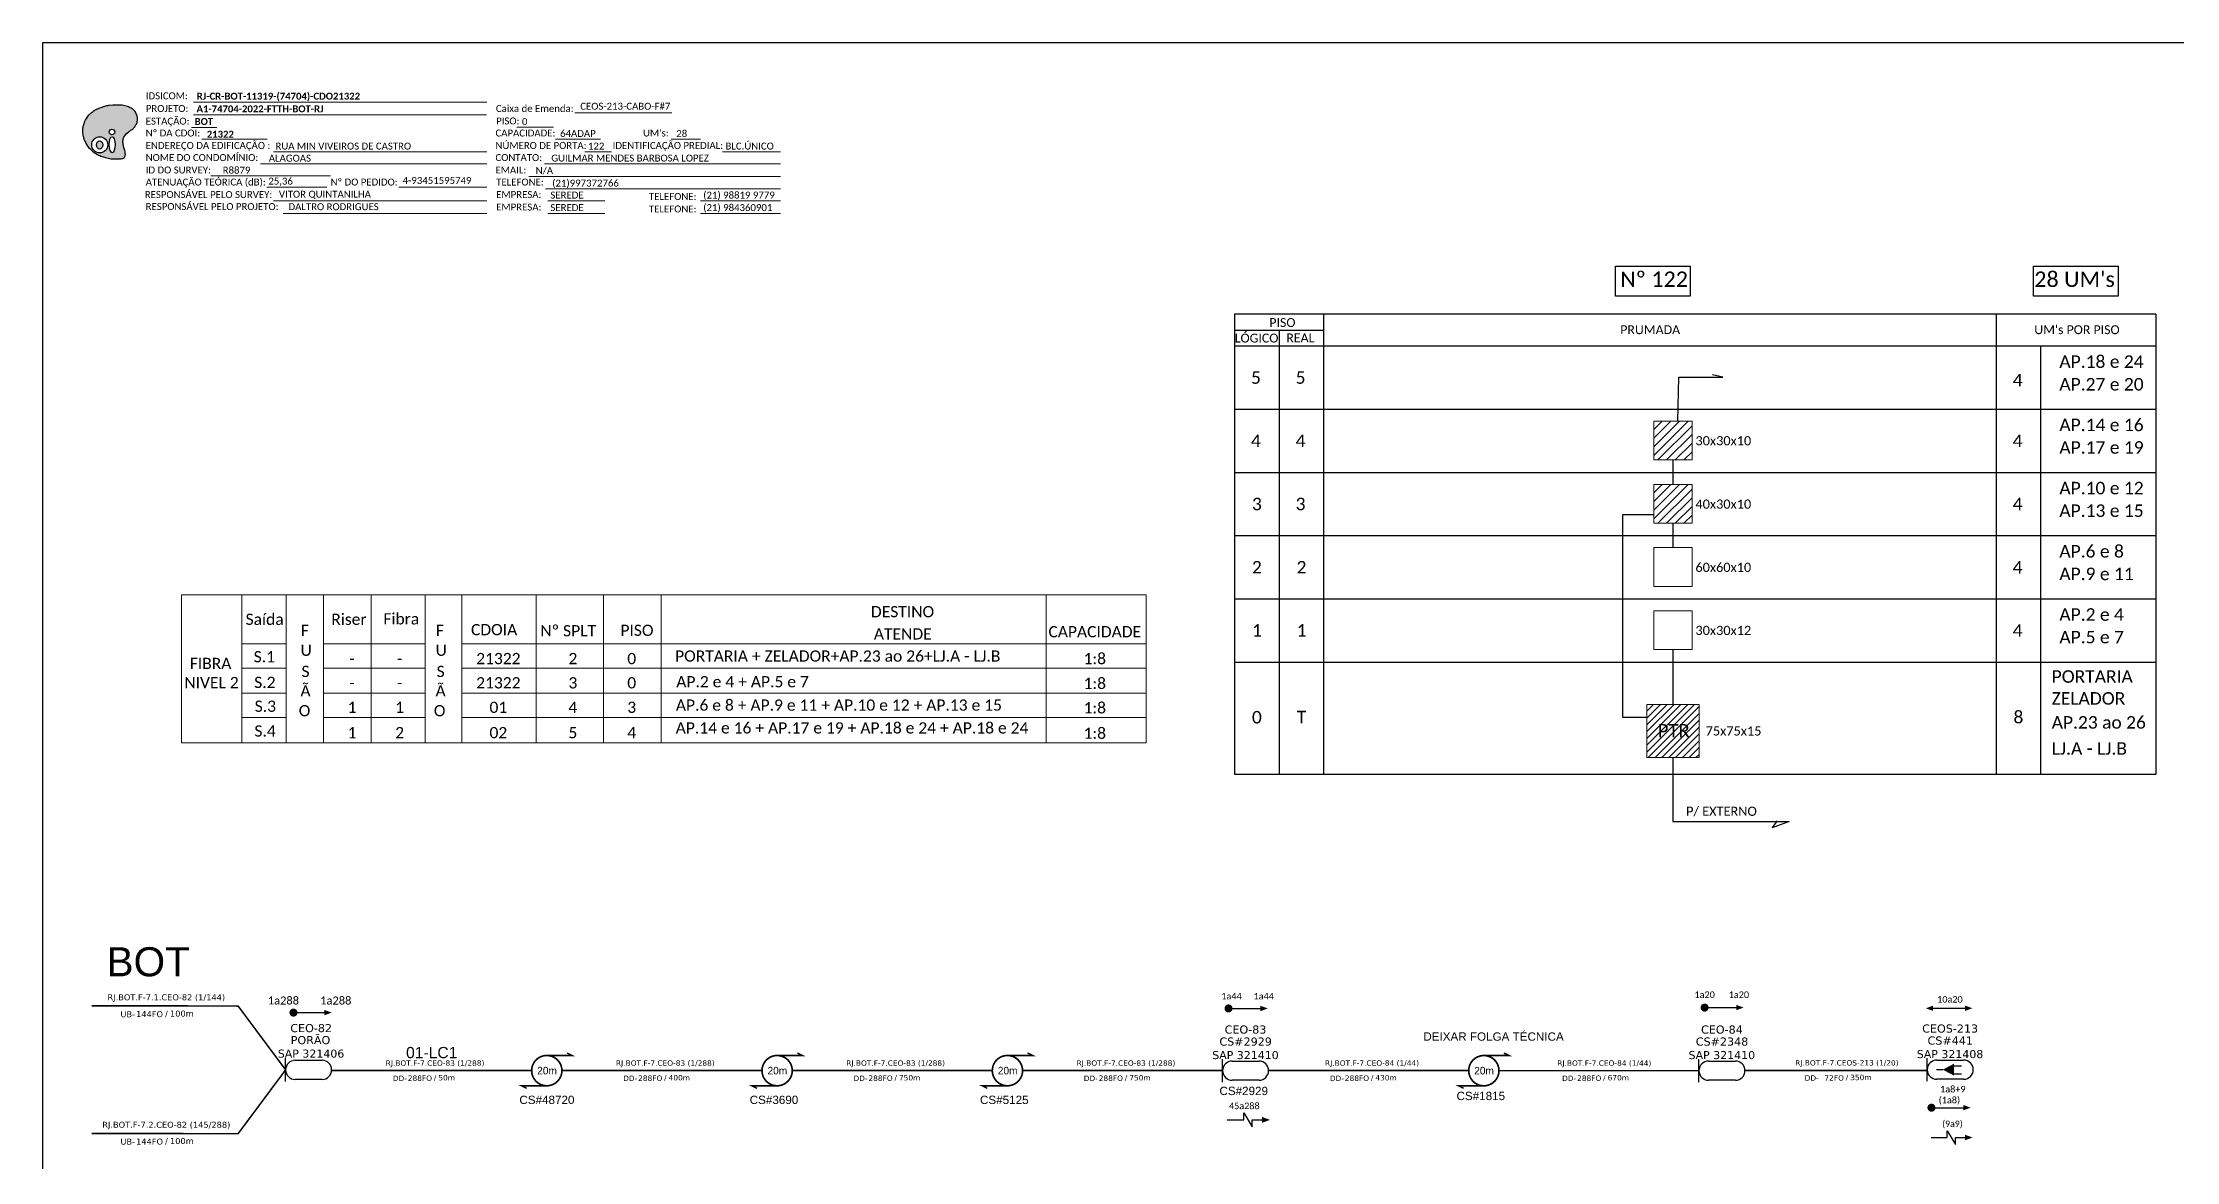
# Model space of a CAD drawing. Header units: metres. Extents: x -1286 to -445, y -500 to 94.
# Drawn here: x -1286 to -733, y -195 to 94 of the extents above; entities that cross this region are included whole.
import ezdxf
from ezdxf.enums import TextEntityAlignment as Align

# ---------------------------------------------------------------- set-up
doc = ezdxf.new("R2010")
doc.units = ezdxf.units.M
doc.linetypes.add('ARILSUPP', pattern=[2.98, 1.42, -0.71, 0.14, -0.71])
for name, color, linetype, lineweight in [('(Notas)', 7, 'Continuous', 0), ('40.1-ETIQUETAS', 1, 'Continuous', 20), ('_NUMERAÇÃO_', 34, 'Continuous', 0)]:
    doc.layers.add(name, color=color, linetype=linetype, lineweight=lineweight)
for name, color, linetype in [('20.4-CEO', 1, 'Continuous'), ('20.4-CEOS', 1, 'Continuous'), ('20.5-CABO AÉREO', 1, 'Continuous'), ('CEO', 1, 'Continuous'), ('LC1', 3, 'Continuous'), ('SETA', 7, 'Continuous')]:
    doc.layers.add(name, color=color, linetype=linetype)
doc.styles.add('ARIAL', font='arial.ttf')
doc.styles.add('siredit', font='verdana.ttf')
doc.styles.add('WMF-Calibri0', font='calibri.ttf')
doc.styles.add('WMF-Calibri1', font='calibrib.ttf')

# ---------------------------------------------------------------- blocks, each defined once
blk = doc.blocks.new('OI')
h = blk.add_hatch(color=40)
edge = h.paths.add_edge_path()
edge.add_spline(control_points=[(4.35, -0.67), (3.92, -0.99), (3.26, -1.5), (2.81, -2.59), (2.9, -3.5), (3.06, -4.27), (3.31, -4.85), (3.37, -5.39), (3.4, -5.88), (3.2, -6.4), (2.54, -6.61), (1.65, -6.63), (0.55, -6.67), (-0.56, -6.42), (-1.61, -6.14), (-2.77, -5.61), (-3.92, -4.77), (-4.89, -3.7), (-5.34, -2.65), (-5.6, -1.94), (-5.85, -0.96), (-5.71, 0.47), (-5.1, 2.02), (-4.14, 3.02), (-3.3, 3.61), (-2.37, 4.16), (-1.36, 4.44), (-0.56, 4.7), (0.79, 4.85), (2.24, 4.97), (3.79, 4.57), (4.67, 4.21), (5.44, 3.65), (5.76, 2.99), (6.03, 2.21), (6.01, 1.46), (5.72, 0.64), (5.31, 0.08), (4.88, -0.38), (4.51, -0.55), (4.35, -0.67)], knot_values=[0, 0, 0, 0, 1.60434, 2.417191, 3.427595, 4.282808, 4.776746, 5.304182, 5.888771, 6.258406, 6.858137, 7.79129, 8.986195, 10.124242, 11.187857, 12.242908, 13.953784, 15.414161, 16.515391, 17.349188, 17.675853, 19.552021, 21.515531, 22.568638, 23.63245, 24.621084, 25.782718, 26.745347, 27.142653, 29.870543, 31.004649, 31.921532, 32.709589, 33.801391, 34.042471, 35.192333, 35.971461, 36.628871, 37.254359, 37.836911, 37.836911, 37.836911, 37.836911], degree=3, periodic=0)
h.paths.add_polyline_path([(1.13, -0.87, -1), (-0.04, -0.87, -1)], flags=16)
edge = h.paths.add_edge_path(flags=16)
edge.add_ellipse((0.56, -3.59), major_axis=(-0.02, 1.71), ratio=0.361305, start_angle=0, end_angle=360)
h.paths.add_polyline_path([(-0.36, -3.62, -1), (-3.8, -3.62, -1)], flags=16)
edge = h.paths.add_edge_path(flags=0)
edge.add_ellipse((-2.08, -3.62), major_axis=(0, 0.885), ratio=0.758294, start_angle=0, end_angle=360)
at = {"color": 40}
for centre, radius in [((-2.08, -3.62), 1.72), ((0.54, -0.87), 0.587)]:
    blk.add_circle(centre, radius, dxfattribs=at)
blk.add_ellipse((-2.08, -3.62), major_axis=(0, 0.885), ratio=0.758294, start_param=-3.141592653589792, end_param=3.141592653589792, dxfattribs=at)
blk.add_ellipse((0.56, -3.59), major_axis=(-0.02, 1.71), ratio=0.361305, dxfattribs=at)
at = {"color": 40, "start_tangent": (-0.800898, -0.598801), "end_tangent": (-0.800898, -0.598801)}
blk.add_spline([(4.35, -0.67), (3.2, -1.78), (2.9, -2.54), (2.92, -3.55), (3.12, -4.38), (3.28, -4.85), (3.37, -5.37), (3.35, -5.95), (3.2, -6.29), (2.66, -6.55), (1.73, -6.63), (0.54, -6.62), (-0.58, -6.41), (-1.6, -6.11), (-2.56, -5.67), (-3.95, -4.67), (-4.89, -3.56), (-5.37, -2.56), (-5.64, -1.78), (-5.72, -1.46), (-5.63, 0.42), (-4.84, 2.22), (-4.13, 2.99), (-3.27, 3.62), (-2.4, 4.09), (-1.3, 4.47), (-0.37, 4.72), (0.02, 4.77), (2.75, 4.8), (3.85, 4.53), (4.69, 4.16), (5.31, 3.68), (5.85, 2.73), (5.93, 2.5), (5.94, 1.35), (5.67, 0.62), (5.29, 0.08), (4.84, -0.36), (4.35, -0.67)], degree=3, dxfattribs=at)
blk = doc.blocks.new('ETIQUETA_RS5F')
at = {"layer": '40.1-ETIQUETAS', "color": 0, "style": 'siredit'}
blk.add_text('/', height=1.5, dxfattribs=at).set_placement((1.58, -1.95), align=Align.MIDDLE_RIGHT)
for tag, p in [('ETIQUETA_R_SECUNDARIA', (1.21, 2.1)), ('ETIQUETA_R_PRIMARIA', (1.21, 4.1)), ('F_ATIVAS/F_MORTAS', (1.14, -4.24))]:
    blk.add_attdef(tag, text='', height=1.5, dxfattribs=at).set_placement(p, align=Align.MIDDLE_CENTER)
for tag, p in [('TIPO_CABO', (-6.58, -2.12)), ('CAP_CABO', (0.4, -2.09))]:
    blk.add_attdef(tag, text='', height=1.5, dxfattribs=at).set_placement(p, align=Align.MIDDLE_RIGHT)
blk.add_attdef('METROS', text='', height=1.5, dxfattribs=at).set_placement((2.14, -1.95), align=Align.MIDDLE_LEFT)
for tag, p in [('FUSÃO_1', (0.85, -8.39)), ('FUSÃO_2', (0.85, -10.6)), ('FUSÃO_3', (0.85, -12.93)), ('FUSÃO_4', (0.85, -15.14)), ('FUSÃO_5', (0.85, -17.16))]:
    blk.add_attdef(tag, text='', height=1.5, dxfattribs=at).set_placement(p, align=Align.CENTER)

msp = doc.modelspace()

# ---------------------------------------------------------------- hatches: boundary and pattern name
h = msp.add_hatch()
h.set_pattern_fill('LINE', color=1, scale=0.5, angle=45)
h.set_pattern_definition([(45, (-12.0671, 6.3377), (-1.122532, 1.122532), [])])
h.paths.add_polyline_path([(-858.58, -3.8), (-868.49, -3.8), (-868.49, -13.84), (-858.58, -13.84)])
h = msp.add_hatch()
h.set_pattern_fill('LINE', color=1, scale=0.5, angle=45)
h.set_pattern_definition([(45, (-12.0671, -10.0706), (-1.122532, 1.122532), [])])
h.paths.add_polyline_path([(-858.58, -20.2), (-868.49, -20.2), (-868.49, -30.25), (-858.58, -30.25)])
h = msp.add_hatch()
h.set_pattern_fill('ANSI31', color=1, scale=10, style=0)
h.set_pattern_definition([(45, (-1481.9423, -474.884), (-0.8838835, 0.8838835), [])])
h.paths.add_polyline_path([(-870.32, -90.92), (-856.75, -90.92), (-856.75, -77.16), (-870.32, -77.16)])
h.paths.add_polyline_path([(-868.32, -86.57), (-858.24, -86.57), (-858.24, -81.42), (-868.32, -81.42)], flags=24)

# ---------------------------------------------------------------- linework, layer by layer
at = {"layer": '(Notas)', "lineweight": 0}
for p, q in [((-1234.47, -87.14), (-1234.47, -48.77)), ((-1222.94, -87.14), (-1222.94, -48.77)), ((-1213.3, -87.14), (-1213.3, -48.77)), ((-1200.96, -87.14), (-1200.96, -48.77)), ((-1186.93, -87.14), (-1186.93, -48.77)), ((-1177.46, -87.14), (-1177.46, -48.77)), ((-1158.16, -87.14), (-1158.16, -48.77)), ((-1140.68, -87.14), (-1140.68, -48.77)), ((-1125.77, -87.14), (-1125.77, -48.77)), ((-1026.02, -87.14), (-1026.02, -48.77))]:
    msp.add_line(p, q, dxfattribs=at)
msp.add_lwpolyline([(-1000.02, -48.77), (-1000.02, -87.14)], dxfattribs=at)
msp.add_lwpolyline([(-1286.07, -499.81), (-445.07, -499.81), (-445.07, 94.19), (-1286.07, 94.19)], close=True)
at = {"color": 7, "lineweight": 0}
for points in [[(-1246.94, 78.79), (-1170.96, 78.79)], [(-1247.47, 72.24), (-1240.92, 72.24)], [(-1246.97, 75.52), (-1171.01, 75.52)], [(-1163.19, 72.28), (-1153.71, 72.28)], [(-1148.15, 76.01), (-1123.01, 76.01)], [(-1244.81, 69.17), (-1227.84, 69.17)], [(-1153.14, 69.17), (-1141.52, 69.17)], [(-1123.2, 69.17), (-1115.53, 69.17)], [(-1229.65, 62.82), (-1170.98, 62.82)], [(-1226.24, 65.93), (-1170.98, 65.93)], [(-1156.02, 62.82), (-1094.8, 62.82)], [(-1145.56, 65.93), (-1138.61, 65.93)], [(-1109.86, 65.93), (-1094.82, 65.93)], [(-1242.49, 59.75), (-1211.44, 59.75)], [(-1227.96, 56.79), (-1212.45, 56.79)], [(-1193.73, 56.79), (-1170.96, 56.79)], [(-1160.06, 59.58), (-1094.8, 59.58)], [(-1155.78, 56.34), (-1094.8, 56.34)], [(-1226.24, 53.23), (-1170.98, 53.23)], [(-1223.75, 49.99), (-1170.98, 49.99)], [(-1155.17, 53.23), (-1140.37, 53.23)], [(-1155.17, 49.99), (-1140.37, 49.99)], [(-1115.57, 53.23), (-1094.8, 53.23)], [(-1115.57, 49.99), (-1094.8, 49.99)]]:
    msp.add_lwpolyline(points, dxfattribs=at)
at = {"color": 2}
for points in [[(-878.46, 36.36), (-859.08, 36.36), (-859.08, 28.54), (-878.46, 28.54)], [(-770.08, 36.36), (-748.16, 36.36), (-748.16, 28.54), (-770.08, 28.54)]]:
    msp.add_lwpolyline(points, close=True, dxfattribs=at)
at = {"color": 0}
for points in [[(-738.34, 23.88), (-977.16, 23.88)], [(-977.16, 19.77), (-954.01, 19.77)], [(-977.16, 15.66), (-738.34, 15.66)]]:
    msp.add_lwpolyline(points, dxfattribs=at)
for points in [[(-977.16, 23.88), (-977.16, 15.66)], [(-954.01, 15.66), (-954.01, 23.88)], [(-779.77, 23.88), (-779.77, 15.66)], [(-738.34, 23.88), (-738.34, 15.66)], [(-965.58, 19.77), (-965.58, 15.66)], [(-977.16, 15.66), (-977.16, -95.27)], [(-977.16, 15.66), (-738.34, 15.66)], [(-977.16, 15.66), (-738.34, 15.66)], [(-965.58, 15.66), (-965.58, -95.27)], [(-954.01, -95.27), (-954.01, 15.66)], [(-779.77, 15.66), (-779.77, -95.27)], [(-768.2, -95.27), (-768.2, 15.66)], [(-738.34, 15.66), (-738.34, -95.27)], [(-977.16, -0.72), (-738.34, -0.72)], [(-977.16, -17.09), (-738.34, -17.09)], [(-977.16, -33.46), (-738.34, -33.46)], [(-977.16, -49.83), (-738.34, -49.83)], [(-977.16, -66.2), (-738.34, -66.2)], [(-977.16, -95.27), (-738.34, -95.27)]]:
    msp.add_lwpolyline(points)
at = {"color": 3}
for points in [[(-862.23, -3.8), (-862.03, 7.55), (-850.57, 7.55), (-853.26, 8.16)], [(-863.54, -13.84), (-863.54, -20.2)], [(-870.32, -80.6), (-876.53, -80.6), (-876.53, -27.97), (-868.49, -27.97)], [(-863.54, -30.25), (-863.54, -36.58)], [(-863.54, -62.95), (-863.54, -77.16)]]:
    msp.add_lwpolyline(points, dxfattribs=at)
at = {"color": 1, "lineweight": 0}
for points in [[(-858.58, -3.8), (-868.49, -3.8), (-868.49, -13.84), (-858.58, -13.84)], [(-858.58, -20.2), (-868.49, -20.2), (-868.49, -30.25), (-858.58, -30.25)], [(-870.32, -77.16), (-856.75, -77.16), (-856.75, -90.92), (-870.32, -90.92)]]:
    msp.add_lwpolyline(points, close=True, dxfattribs=at)
at = {"lineweight": 0}
for points in [[(-858.58, -36.58), (-868.49, -36.58), (-868.49, -46.62), (-858.58, -46.62)], [(-858.58, -52.91), (-868.49, -52.91), (-868.49, -62.95), (-858.58, -62.95)]]:
    msp.add_lwpolyline(points, close=True, dxfattribs=at)
at = {"color": 1}
for points in [[(-863.54, -90.92), (-863.54, -107.52), (-833.4, -107.52)], [(-837.81, -109.11), (-836.41, -107.29)], [(-833.4, -107.52), (-837.81, -109.11)]]:
    msp.add_lwpolyline(points, dxfattribs=at)
at = {"color": 7}
for points, const_width in [([(-855.84, -155.7, 1), (-854.8, -155.69, 1)], 1.04), ([(-1221.59, -157, 1), (-1220.55, -156.99, 1)], 1.04), ([(-979.24, -155.92, 1), (-978.2, -155.91, 1)], 1.04), ([(-1155.41, -168.1, 1.000012), (-1155.41, -175.94, 0.999978)], 0.436), ([(-1095.71, -168.1, 1.000012), (-1095.71, -175.94, 0.999978)], 0.436), ([(-1036.02, -168.1, 1.000012), (-1036.02, -175.94, 0.999978)], 0.436), ([(-912.55, -168.11, 1.000012), (-912.55, -175.95, 0.999978)], 0.436), ([(-797.05, -181.63, 1), (-796.01, -181.62, 1)], 1.04)]:
    msp.add_lwpolyline(points, format="xyb", close=True, dxfattribs=dict(at, const_width=const_width))
for points in [[(-978.72, -155.92), (-970.44, -155.92)], [(-796.09, -155.87), (-787.81, -155.87)], [(-796.53, -181.62), (-788.25, -181.62)], [(-974.76, -184.78), (-974.76, -182.95), (-972.57, -186.61), (-972.57, -184.78)]]:
    msp.add_lwpolyline(points, dxfattribs=at)
at = {"color": 7, "const_width": 0.408}
for points in [[(-1155.41, -168.1), (-1148.87, -168.1), (-1150.18, -167.45)], [(-1095.71, -168.1), (-1089.18, -168.1), (-1090.49, -167.45)], [(-1036.02, -168.1), (-1029.49, -168.1), (-1030.8, -167.45)], [(-912.55, -168.11), (-906.02, -168.11), (-907.33, -167.46)], [(-1155.41, -175.94), (-1161.94, -175.94), (-1160.63, -176.6)], [(-1095.71, -175.94), (-1102.25, -175.94), (-1100.94, -176.6)], [(-1036.02, -175.94), (-1042.56, -175.94), (-1041.25, -176.6)], [(-912.55, -175.95), (-919.09, -175.95), (-917.78, -176.6)]]:
    msp.add_lwpolyline(points, dxfattribs=at)
at = {"color": 5}
msp.add_lwpolyline([(-792.43, -189.36), (-792.43, -187.59), (-790.32, -191.12), (-790.31, -189.36)], dxfattribs=at)
at = {"layer": '20.4-CEO', "color": 7}
for p, q in [((-1220.61, -169.34), (-1213.65, -169.34)), ((-1213.65, -174.3), (-1220.61, -174.3))]:
    msp.add_line(p, q, dxfattribs=at)
at = {"layer": '20.4-CEO', "color": 7, "const_width": 0.415}
for points in [[(-1273.39, -155.24), (-1235.41, -155.29), (-1223.1, -171.82)], [(-1273.39, -188.33), (-1235.41, -188.34), (-1223.1, -171.82)]]:
    msp.add_lwpolyline(points, dxfattribs=at)
at = {"layer": '20.4-CEO', "color": 7}
msp.add_lwpolyline([(-1223.1, -174.81), (-1223.1, -168.83)], dxfattribs=at)
for centre, start, end in [((-1220.61, -171.82), 90, 270), ((-1213.65, -171.82), 270, 90)]:
    msp.add_arc(centre, 2.48, start, end, dxfattribs=at)
at = {"layer": '20.4-CEOS', "color": 7}
for p, q in [((-977.77, -169.54), (-970.81, -169.54)), ((-854.3, -169.55), (-847.34, -169.55)), ((-970.81, -174.51), (-977.77, -174.51)), ((-847.34, -174.51), (-854.3, -174.51))]:
    msp.add_line(p, q, dxfattribs=at)
at = {"layer": '20.4-CEOS', "color": 5}
for p, q in [((-795.15, -169.29), (-788.19, -169.29)), ((-788.19, -174.25), (-795.15, -174.25))]:
    msp.add_line(p, q, dxfattribs=at)
at = {"layer": '20.4-CEOS', "color": 7}
for points in [[(-980.25, -175.02), (-980.25, -169.03)], [(-856.78, -175.02), (-856.78, -169.04)]]:
    msp.add_lwpolyline(points, dxfattribs=at)
at = {"layer": '20.4-CEOS', "color": 5}
for points in [[(-797.63, -174.76), (-797.63, -168.78)], [(-790.84, -170.78), (-788.73, -170.78)], [(-793.59, -171.77), (-795.26, -171.77)], [(-790.84, -172.85), (-788.73, -172.85)]]:
    msp.add_lwpolyline(points, dxfattribs=at)
msp.add_lwpolyline([(-793.59, -171.77, 0, 3.06, 0), (-790.72, -171.77, 3.06, 3.06, 0)], format="xyseb", dxfattribs=at)
at = {"layer": '20.4-CEOS', "color": 7}
for centre, start, end in [((-977.77, -172.02), 90, 270), ((-970.81, -172.02), 270, 90), ((-854.3, -172.03), 90, 270), ((-847.34, -172.03), 270, 90)]:
    msp.add_arc(centre, 2.48, start, end, dxfattribs=at)
at = {"layer": '20.4-CEOS', "color": 5}
for centre, start, end in [((-795.15, -171.77), 90, 270), ((-788.19, -171.77), 270, 90)]:
    msp.add_arc(centre, 2.48, start, end, dxfattribs=at)
at = {"layer": '20.5-CABO AÉREO', "color": 7, "ltscale": 8, "const_width": 0.415}
for points in [[(-1211.18, -172.02), (-1159.33, -172.02)], [(-1151.49, -172.02), (-1099.63, -172.02)], [(-1091.79, -172.02), (-1039.94, -172.02)], [(-1032.1, -172.02), (-980.25, -172.02)], [(-968.32, -172.02), (-916.47, -172.02)], [(-908.63, -172.03), (-856.78, -172.03)]]:
    msp.add_lwpolyline(points, dxfattribs=at)
at = {"layer": '20.5-CABO AÉREO', "color": 5, "ltscale": 8, "const_width": 0.415}
msp.add_lwpolyline([(-844.89, -171.98), (-797.62, -171.98)], dxfattribs=at)
at = {"layer": '_NUMERAÇÃO_', "color": 0, "lineweight": 0}
for p, q in [((-1000.02, -48.77), (-1250.1, -48.77)), ((-1250.1, -48.77), (-1250.1, -87.14)), ((-1222.94, -61.49), (-1234.47, -61.49)), ((-1186.93, -61.49), (-1213.3, -61.49)), ((-1000.02, -61.49), (-1177.46, -61.49)), ((-1222.94, -67.82), (-1234.47, -67.82)), ((-1186.93, -67.82), (-1213.3, -67.82)), ((-1000.02, -67.82), (-1177.46, -67.82)), ((-1222.94, -74.23), (-1234.47, -74.23)), ((-1186.93, -74.23), (-1213.3, -74.23)), ((-1000.02, -74.23), (-1177.46, -74.23)), ((-1222.94, -80.57), (-1234.47, -80.57)), ((-1186.93, -80.57), (-1213.3, -80.57)), ((-1000.02, -80.57), (-1177.46, -80.57)), ((-1000.02, -87.14), (-1250.1, -87.14))]:
    msp.add_line(p, q, dxfattribs=at)
at = {"layer": 'SETA', "color": 7}
for points in [[(-1221.07, -156.99), (-1212.05, -156.99)], [(-855.32, -155.7), (-846.4, -155.69)], [(-979.07, -184.78), (-974.76, -184.78)], [(-972.57, -184.78), (-969.26, -184.78)]]:
    msp.add_lwpolyline(points, dxfattribs=at)
at = {"layer": 'SETA', "color": 5}
for points in [[(-796.58, -189.36), (-792.43, -189.36)], [(-790.31, -189.36), (-787.12, -189.36)]]:
    msp.add_lwpolyline(points, dxfattribs=at)
at = {"layer": 'SETA', "color": 7}
for points in [[(-1213.04, -156.3), (-1211.14, -156.98), (-1213.03, -157.68)], [(-970.45, -155.23), (-968.54, -155.91), (-970.44, -156.61)], [(-847.12, -154.99), (-845.22, -155.68), (-847.12, -156.37)], [(-796.09, -156.56), (-797.99, -155.88), (-796.09, -155.18)], [(-787.82, -155.18), (-785.91, -155.86), (-787.81, -156.56)], [(-788.26, -180.93), (-786.35, -181.61), (-788.25, -182.32)], [(-970.05, -184.01), (-967.96, -184.77), (-970.05, -185.53)]]:
    msp.add_solid(points, dxfattribs=at)
at = {"layer": 'SETA', "color": 5}
msp.add_solid([(-787.88, -188.61), (-785.86, -189.34), (-787.88, -190.07)], dxfattribs=at)

# ---------------------------------------------------------------- block references
at = {"color": 7, "xscale": 1.213923925163967, "yscale": 1.213923925163967, "zscale": 1.213923925163967, "rotation": 0.1532896023949059}
msp.add_blockref('OI', (-1268.76, 72.14), dxfattribs=at)
at = {"layer": '40.1-ETIQUETAS', "color": 7}
ref = msp.add_blockref('ETIQUETA_RS5F', (-1255.26, -155.21), dxfattribs=dict(at, xscale=1.037037037037037, yscale=1.037037037037037, zscale=1.037037037037037))
ref.add_attrib('ETIQUETA_R_SECUNDARIA', 'RJ.BOT.F-7.1.CEO-82 (1/144)', dxfattribs={"color": 0, "height": 1.5556, "style": 'siredit'}).set_placement((-1254.03, -153.03), align=Align.MIDDLE_CENTER)
ref.add_attrib('TIPO_CABO', 'UB-', dxfattribs={"color": 0, "height": 1.556, "style": 'siredit'}).set_placement((-1262.12, -157.41), align=Align.MIDDLE_RIGHT)
ref.add_attrib('CAP_CABO', '144FO', dxfattribs={"color": 0, "height": 1.556, "style": 'siredit'}).set_placement((-1254.88, -157.38), align=Align.MIDDLE_RIGHT)
ref.add_attrib('METROS', '100m', dxfattribs={"color": 0, "height": 1.556, "style": 'siredit'}).set_placement((-1253.07, -157.24), align=Align.MIDDLE_LEFT)
ref = msp.add_blockref('ETIQUETA_RS5F', (-1185.52, -172.02), dxfattribs=dict(at, xscale=0.9333333333333391, yscale=0.9333333333333391, zscale=0.9333333333333391))
ref.add_attrib('ETIQUETA_R_SECUNDARIA', 'RJ.BOT.F-7.CEO-83 (1/288)', dxfattribs={"color": 0, "height": 1.4, "style": 'siredit'}).set_placement((-1184.38, -170.06), align=Align.MIDDLE_CENTER)
ref.add_attrib('TIPO_CABO', 'DD-', dxfattribs={"color": 0, "height": 1.4, "style": 'siredit'}).set_placement((-1191.66, -174), align=Align.MIDDLE_RIGHT)
ref.add_attrib('CAP_CABO', '288FO', dxfattribs={"color": 0, "height": 1.4, "style": 'siredit'}).set_placement((-1185.15, -173.98), align=Align.MIDDLE_RIGHT)
ref.add_attrib('METROS', '50m', dxfattribs={"color": 0, "height": 1.4, "style": 'siredit'}).set_placement((-1183.52, -173.85), align=Align.MIDDLE_LEFT)
ref = msp.add_blockref('ETIQUETA_RS5F', (-1125.83, -172.02), dxfattribs=dict(at, xscale=0.9333333333333391, yscale=0.9333333333333391, zscale=0.9333333333333391))
ref.add_attrib('ETIQUETA_R_SECUNDARIA', 'RJ.BOT.F-7.CEO-83 (1/288)', dxfattribs={"color": 0, "height": 1.4, "style": 'siredit'}).set_placement((-1124.69, -170.06), align=Align.MIDDLE_CENTER)
ref.add_attrib('TIPO_CABO', 'DD-', dxfattribs={"color": 0, "height": 1.4, "style": 'siredit'}).set_placement((-1131.97, -174), align=Align.MIDDLE_RIGHT)
ref.add_attrib('CAP_CABO', '288FO', dxfattribs={"color": 0, "height": 1.4, "style": 'siredit'}).set_placement((-1125.45, -173.98), align=Align.MIDDLE_RIGHT)
ref.add_attrib('METROS', '400m', dxfattribs={"color": 0, "height": 1.4, "style": 'siredit'}).set_placement((-1123.83, -173.85), align=Align.MIDDLE_LEFT)
ref = msp.add_blockref('ETIQUETA_RS5F', (-1066.13, -172.02), dxfattribs=dict(at, xscale=0.9333333333333391, yscale=0.9333333333333391, zscale=0.9333333333333391))
ref.add_attrib('ETIQUETA_R_SECUNDARIA', 'RJ.BOT.F-7.CEO-83 (1/288)', dxfattribs={"color": 0, "height": 1.4, "style": 'siredit'}).set_placement((-1065, -170.06), align=Align.MIDDLE_CENTER)
ref.add_attrib('TIPO_CABO', 'DD-', dxfattribs={"color": 0, "height": 1.4, "style": 'siredit'}).set_placement((-1072.28, -174), align=Align.MIDDLE_RIGHT)
ref.add_attrib('CAP_CABO', '288FO', dxfattribs={"color": 0, "height": 1.4, "style": 'siredit'}).set_placement((-1065.76, -173.98), align=Align.MIDDLE_RIGHT)
ref.add_attrib('METROS', '750m', dxfattribs={"color": 0, "height": 1.4, "style": 'siredit'}).set_placement((-1064.13, -173.85), align=Align.MIDDLE_LEFT)
ref = msp.add_blockref('ETIQUETA_RS5F', (-1006.44, -172.02), dxfattribs=dict(at, xscale=0.9333333333333391, yscale=0.9333333333333391, zscale=0.9333333333333391))
ref.add_attrib('ETIQUETA_R_SECUNDARIA', 'RJ.BOT.F-7.CEO-83 (1/288)', dxfattribs={"color": 0, "height": 1.4, "style": 'siredit'}).set_placement((-1005.31, -170.06), align=Align.MIDDLE_CENTER)
ref.add_attrib('TIPO_CABO', 'DD-', dxfattribs={"color": 0, "height": 1.4, "style": 'siredit'}).set_placement((-1012.59, -174), align=Align.MIDDLE_RIGHT)
ref.add_attrib('CAP_CABO', '288FO', dxfattribs={"color": 0, "height": 1.4, "style": 'siredit'}).set_placement((-1006.07, -173.98), align=Align.MIDDLE_RIGHT)
ref.add_attrib('METROS', '750m', dxfattribs={"color": 0, "height": 1.4, "style": 'siredit'}).set_placement((-1004.44, -173.85), align=Align.MIDDLE_LEFT)
ref = msp.add_blockref('ETIQUETA_RS5F', (-942.66, -172.02), dxfattribs=dict(at, xscale=0.9333333333333391, yscale=0.9333333333333391, zscale=0.9333333333333391))
ref.add_attrib('ETIQUETA_R_SECUNDARIA', 'RJ.BOT.F-7.CEO-84 (1/44)', dxfattribs={"color": 0, "height": 1.4, "style": 'siredit'}).set_placement((-941.53, -170.06), align=Align.MIDDLE_CENTER)
ref.add_attrib('TIPO_CABO', 'DD-', dxfattribs={"color": 0, "height": 1.4, "style": 'siredit'}).set_placement((-948.81, -174), align=Align.MIDDLE_RIGHT)
ref.add_attrib('CAP_CABO', '288FO', dxfattribs={"color": 0, "height": 1.4, "style": 'siredit'}).set_placement((-942.29, -173.98), align=Align.MIDDLE_RIGHT)
ref.add_attrib('METROS', '430m', dxfattribs={"color": 0, "height": 1.4, "style": 'siredit'}).set_placement((-940.66, -173.85), align=Align.MIDDLE_LEFT)
ref = msp.add_blockref('ETIQUETA_RS5F', (-882.46, -172.03), dxfattribs=dict(at, xscale=0.9333333333333391, yscale=0.9333333333333391, zscale=0.9333333333333391))
ref.add_attrib('ETIQUETA_R_SECUNDARIA', 'RJ.BOT.F-7.CEO-84 (1/44)', dxfattribs={"color": 0, "height": 1.4, "style": 'siredit'}).set_placement((-881.33, -170.07), align=Align.MIDDLE_CENTER)
ref.add_attrib('TIPO_CABO', 'DD-', dxfattribs={"color": 0, "height": 1.4, "style": 'siredit'}).set_placement((-888.61, -174.01), align=Align.MIDDLE_RIGHT)
ref.add_attrib('CAP_CABO', '288FO', dxfattribs={"color": 0, "height": 1.4, "style": 'siredit'}).set_placement((-882.09, -173.98), align=Align.MIDDLE_RIGHT)
ref.add_attrib('METROS', '670m', dxfattribs={"color": 0, "height": 1.4, "style": 'siredit'}).set_placement((-880.46, -173.85), align=Align.MIDDLE_LEFT)
at = {"layer": '40.1-ETIQUETAS', "color": 5}
ref = msp.add_blockref('ETIQUETA_RS5F', (-819.59, -171.95), dxfattribs=dict(at, xscale=0.9333333333333391, yscale=0.9333333333333391, zscale=0.9333333333333391))
ref.add_attrib('ETIQUETA_R_SECUNDARIA', 'RJ.BOT.F-7.CEOS-213 (1/20)', dxfattribs={"color": 0, "height": 1.4, "style": 'siredit'}).set_placement((-818.46, -169.99), align=Align.MIDDLE_CENTER)
ref.add_attrib('TIPO_CABO', 'DD-', dxfattribs={"color": 0, "height": 1.4, "style": 'siredit'}).set_placement((-825.74, -173.93), align=Align.MIDDLE_RIGHT)
ref.add_attrib('CAP_CABO', '72FO', dxfattribs={"color": 0, "height": 1.4, "style": 'siredit'}).set_placement((-819.22, -173.91), align=Align.MIDDLE_RIGHT)
ref.add_attrib('METROS', '350m', dxfattribs={"color": 0, "height": 1.4, "style": 'siredit'}).set_placement((-817.59, -173.78), align=Align.MIDDLE_LEFT)
at = {"layer": '40.1-ETIQUETAS', "color": 7}
ref = msp.add_blockref('ETIQUETA_RS5F', (-1255.26, -188.22), dxfattribs=dict(at, xscale=1.037037037037037, yscale=1.037037037037037, zscale=1.037037037037037))
ref.add_attrib('ETIQUETA_R_SECUNDARIA', 'RJ.BOT.F-7.2.CEO-82 (145/288)', dxfattribs={"color": 0, "height": 1.5556, "style": 'siredit'}).set_placement((-1254.03, -186.04), align=Align.MIDDLE_CENTER)
ref.add_attrib('TIPO_CABO', 'UB-', dxfattribs={"color": 0, "height": 1.556, "style": 'siredit'}).set_placement((-1262.12, -190.41), align=Align.MIDDLE_RIGHT)
ref.add_attrib('CAP_CABO', '144FO', dxfattribs={"color": 0, "height": 1.556, "style": 'siredit'}).set_placement((-1254.88, -190.39), align=Align.MIDDLE_RIGHT)
ref.add_attrib('METROS', '100m', dxfattribs={"color": 0, "height": 1.556, "style": 'siredit'}).set_placement((-1253.07, -190.25), align=Align.MIDDLE_LEFT)

# ---------------------------------------------------------------- texts
at = {"color": 7, "lineweight": 0, "style": 'WMF-Calibri0'}
for s, height, p in [('PROJETO:', 1.793, (-1259.34, 76.26)), ('IDSICOM:', 1.793, (-1259.34, 79.54)), ('Caixa de Emenda:', 1.7927, (-1168.6, 76.26)), ('ESTAÇÃO:', 1.793, (-1259.36, 72.98)), ('PISO:', 1.793, (-1168.53, 73.03)), ('Nº DA CDOI:', 1.7927, (-1259.36, 69.91)), ('ENDEREÇO DA EDIFICAÇÃO :', 1.7927, (-1259.36, 66.68)), ('CAPACIDADE:', 1.7927, (-1168.71, 69.91)), ('NÚMERO DE PORTA:', 1.7927, (-1168.71, 66.68)), ('IDENTIFICAÇÃO PREDIAL:', 1.7927, (-1138.34, 66.68)), ("UM's:", 1.793, (-1130.47, 69.91)), ('NOME DO CONDOMÍNIO:', 1.7927, (-1259.36, 63.56)), ('ID DO SURVEY:', 1.7927, (-1259.36, 60.33)), ('CONTATO:', 1.793, (-1168.71, 63.56)), ('EMAIL:', 1.793, (-1168.71, 60.33)), ('RESPONSÁVEL PELO SURVEY:', 1.7927, (-1259.6, 53.98)), ('ATENUAÇÃO TEÓRICA (dB):', 1.7927, (-1259.36, 57.21)), ('Nº DO PEDIDO:', 1.7927, (-1211.44, 57.21)), ('TELEFONE:', 1.793, (-1168.53, 57.21)), ('EMPRESA:', 1.793, (-1168.53, 53.98)), ('RESPONSÁVEL PELO PROJETO:', 1.7927, (-1259.36, 50.87)), ('EMPRESA:', 1.793, (-1168.53, 50.74)), ('TELEFONE:', 1.793, (-1128.93, 53.47)), ('TELEFONE:', 1.793, (-1128.93, 50.24))]:
    msp.add_text(s, height=height, dxfattribs=at).set_placement(p)
at = {"color": 7}
for s, height, style, p in [('A1-74704-2022-FTTH-BOT-RJ', 1.7927, 'WMF-Calibri1', (-1246.18, 76.17)), ('RJ-CR-BOT-11319-(74704)-CDO21322', 1.7927, 'WMF-Calibri1', (-1246.14, 79.45)), ('CEOS-213-CABO-F#7', 1.7927, 'WMF-Calibri0', (-1146.75, 76.85)), ('BOT', 1.793, 'WMF-Calibri1', (-1246.68, 72.89)), ('0', 1.79, 'WMF-Calibri0', (-1161.84, 72.88)), ('RUA MIN VIVEIROS DE CASTRO', 1.7927, 'WMF-Calibri0', (-1225.73, 66.52)), ('64ADAP', 1.793, 'WMF-Calibri0', (-1151.96, 69.79)), ('122', 1.793, 'WMF-Calibri0', (-1144.74, 66.53)), ('28', 1.793, 'WMF-Calibri0', (-1121.85, 69.77)), ('BLC.ÚNICO', 1.793, 'WMF-Calibri0', (-1109.1, 66.53)), ('R8879', 1.793, 'WMF-Calibri0', (-1239.4, 60.28)), ('ALAGOAS', 1.793, 'WMF-Calibri0', (-1227.45, 63.39)), ('N/A', 1.793, 'WMF-Calibri0', (-1158.28, 60.18)), ('GUILMAR MENDES BARBOSA LOPEZ', 1.7927, 'WMF-Calibri0', (-1154.25, 63.42)), ('25,36', 1.793, 'WMF-Calibri0', (-1227.58, 57.45)), ('VITOR QUINTANILHA', 1.7927, 'WMF-Calibri0', (-1224.84, 54.07)), ('4-93451595749', 1.7927, 'WMF-Calibri0', (-1192.78, 57.62)), ('SEREDE', 1.793, 'WMF-Calibri0', (-1154.47, 53.83)), ('(21)997372766', 1.7927, 'WMF-Calibri0', (-1154, 56.94)), ('(21) 98819 9779', 1.7927, 'WMF-Calibri0', (-1114.86, 53.83)), ('DALTRO RODRIGUES', 1.7927, 'WMF-Calibri0', (-1222.35, 50.83)), ('SEREDE', 1.793, 'WMF-Calibri0', (-1154.47, 50.59)), ('(21) 984360901', 1.7927, 'WMF-Calibri0', (-1114.86, 50.59)), ('AP.18 e 24', 3.24, 'WMF-Calibri0', (-763.38, 9.98)), ('AP.27 e 20', 3.24, 'WMF-Calibri0', (-763.38, 4.12)), ('AP.14 e 16', 3.24, 'WMF-Calibri0', (-763.38, -6.4)), ('30x30x10', 2.373, 'WMF-Calibri0', (-857.7, -10.08)), ('AP.17 e 19', 3.24, 'WMF-Calibri0', (-763.38, -12.25)), ('AP.10 e 12', 3.24, 'WMF-Calibri0', (-763.38, -22.77)), ('40x30x10', 2.373, 'WMF-Calibri0', (-857.7, -26.49)), ('AP.13 e 15', 3.24, 'WMF-Calibri0', (-763.38, -28.62)), ('AP.6 e 8', 3.24, 'WMF-Calibri0', (-763.38, -39.14)), ('60x60x10', 2.373, 'WMF-Calibri0', (-857.7, -42.86)), ('AP.9 e 11', 3.24, 'WMF-Calibri0', (-763.38, -44.99)), ('AP.2 e 4', 3.24, 'WMF-Calibri0', (-763.38, -55.51)), ('30x30x12', 2.373, 'WMF-Calibri0', (-857.7, -59.2)), ('AP.5 e 7', 3.24, 'WMF-Calibri0', (-763.38, -61.36)), ('PORTARIA', 3.24, 'WMF-Calibri0', (-765.37, -71.57)), ('ZELADOR', 3.24, 'WMF-Calibri0', (-765.37, -77.24)), ('PTR', 3.433, 'WMF-Calibri0', (-867.46, -85.69)), ('75x75x15', 2.373, 'WMF-Calibri0', (-855.05, -85.23)), ('AP.23 ao 26', 3.24, 'WMF-Calibri0', (-765.37, -83.45)), ('LJ.A - LJ.B', 3.24, 'WMF-Calibri0', (-765.37, -90.2)), ('P/ EXTERNO', 2.373, 'WMF-Calibri0', (-860.13, -106.03)), ('BOT', 7.526, 'ARIAL', (-1269.52, -147.59))]:
    msp.add_text(s, height=height, dxfattribs=dict(at, style=style)).set_placement(p)
at = {"color": 7, "style": 'WMF-Calibri1'}
msp.add_text('21322', height=1.793, dxfattribs=at).set_placement((-1240.02, 69.6), align=Align.CENTER)
at = {"color": 2, "style": 'WMF-Calibri0'}
for s, p in [('Nº 122', (-877.19, 30.94)), ("28 UM's", (-769.88, 30.94))]:
    msp.add_text(s, height=4, dxfattribs=at).set_placement(p)
at = {"color": 0, "style": 'WMF-Calibri0'}
for s, p in [('     PISO', (-972.19, 20.58)), ('  LÓGICO', (-978.74, 16.55)), ('    REAL', (-966.98, 16.6)), ('PRUMADA', (-877.19, 18.72)), ("UM's POR PISO", (-769.88, 18.72))]:
    msp.add_text(s, height=2.3, dxfattribs=at).set_placement(p)
at = {"color": 7, "linetype": 'Continuous', "lineweight": 0, "style": 'WMF-Calibri0'}
for s, height, p in [('Saída', 2.911, (-1228.54, -55.13)), ('Riser', 2.911, (-1206.7, -55.13)), ('Fibra', 2.911, (-1193.12, -55.01)), ('DESTINO', 2.911, (-1063.21, -53.16)), ('F', 2.91, (-1218.11, -58)), ('F', 2.91, (-1183.1, -58)), ('CDOIA', 2.911, (-1169.06, -57.81)), ('Nº SPLT', 2.911, (-1149.85, -58.1)), ('PISO', 2.911, (-1132.04, -57.98)), ('ATENDE', 2.911, (-1063.14, -58.91)), ('CAPACIDADE', 2.911, (-1013.38, -58.35)), ('FIBRA ', 2.911, (-1242.04, -66.56)), ('S.1', 2.911, (-1228.61, -64.82)), ('S.1', 2.911, (-1228.61, -64.83)), ('U', 2.91, (-1217.78, -63.15)), ('-', 2.91, (-1205.89, -65.3)), ('-', 2.91, (-1193.55, -65.3)), ('U', 2.91, (-1182.77, -63.15)), ('21322', 2.911, (-1167.96, -65.3)), ('2', 2.91, (-1148.65, -65.3)), ('0', 2.91, (-1133.4, -65.3)), (' PORTARIA + ZELADOR+AP.23 ao 26+LJ.A - LJ.B', 2.9106, (-1080.52, -64.65)), ('1:8', 2.911, (-1013.38, -65.31)), ('NIVEL 2', 2.911, (-1242.31, -71.52)), ('S.2', 2.911, (-1228.48, -71.47)), ('S.2', 2.911, (-1228.48, -71.48)), ('Ã', 2.91, (-1217.95, -73.65)), ('S', 2.91, (-1217.94, -68.63)), ('-', 2.91, (-1205.89, -71.58)), ('-', 2.91, (-1193.55, -71.58)), ('Ã', 2.91, (-1182.93, -73.65)), ('S', 2.91, (-1182.92, -68.63)), ('21322', 2.911, (-1167.96, -71.58)), ('3', 2.91, (-1148.65, -71.58)), ('0', 2.91, (-1133.4, -71.58)), ('AP.2 e 4 + AP.5 e 7', 2.9106, (-1104.67, -71.29)), ('1:8', 2.911, (-1013.38, -71.72)), ('S.3', 2.911, (-1228.35, -77.64)), ('O', 2.91, (-1218.19, -78.8)), ('1', 2.91, (-1205.89, -77.92)), ('1', 2.91, (-1193.55, -77.92)), ('O', 2.91, (-1183.18, -78.8)), ('01', 2.911, (-1167.96, -77.92)), ('4', 2.91, (-1148.65, -77.92)), ('3', 2.91, (-1133.4, -77.92)), ('AP.6 e 8 + AP.9 e 11 + AP.10 e 12 + AP.13 e 15', 2.9106, (-1079.7, -77.35)), ('1:8', 2.911, (-1013.38, -78.05)), ('S.4', 2.911, (-1228.42, -84.05)), ('AP.14 e 16 + AP.17 e 19 + AP.18 e 24 + AP.18 e 24', 2.9106, (-1076.29, -83.26)), ('1', 2.91, (-1205.89, -84.49)), ('2', 2.91, (-1193.55, -84.49)), ('02', 2.911, (-1167.96, -84.49)), ('5', 2.91, (-1148.65, -84.49)), ('4', 2.91, (-1133.4, -84.49)), ('1:8', 2.911, (-1013.38, -84.63))]:
    msp.add_text(s, height=height, dxfattribs=at).set_placement(p, align=Align.MIDDLE_CENTER)
at = {"color": 7, "style": 'ARIAL'}
for s, height, p in [('DEIXAR FOLGA TÉCNICA', 2.1606, (-928.23, -164.27)), ('CS#2929', 2.161, (-981.07, -178.35)), ('CS#48720', 2.161, (-1162.51, -180.67)), ('CS#3690', 2.161, (-1102.82, -180.67)), ('CS#5125', 2.161, (-1043.13, -180.67)), ('CS#1815', 2.161, (-919.62, -179.65))]:
    msp.add_text(s, height=height, rotation=359.9867, dxfattribs=at).set_placement(p)
at = {"color": 7}
for p in [(-1157.89, -173), (-1098.2, -173), (-1038.51, -173), (-915.04, -173.01)]:
    msp.add_text('20m', height=1.96, dxfattribs=at).set_placement(p)
at = {"color": 7, "char_height": 2.0741, "width": 153.112, "attachment_point": 5, "rotation": 359.9166}
for insert in [(-1223.68, -153.87), (-1210.1, -153.87)]:
    msp.add_mtext('{\\fCalibri|b0|i0|c0|p34;\\C256;1a288}', dxfattribs=dict(at, insert=insert))
at = {"color": 7, "style": 'WMF-Calibri0'}
for tag, flags, p in [('5', 4, (-971.61, 7.47)), ('5', 4, (-960.04, 7.47)), ('4', 4, (-774.17, 6.8)), ('4', 4, (-971.61, -8.9)), ('4', 4, (-960.04, -8.9)), ('4', 4, (-774.2, -8.91)), ('3', 4, (-971.37, -25.27)), ('3', 4, (-960.04, -25.27)), ('4', 4, (-774.2, -25.28)), ('2', 4, (-971.37, -41.65)), ('2', 4, (-959.8, -41.65)), ('4', 4, (-774.2, -41.66)), ('1', 4, (-971.37, -58.02)), ('1', 4, (-959.8, -58.02)), ('4', 4, (-774.2, -58.03)), ('0', 4, (-971.37, -80.49)), ('T', 12, (-959.8, -80.45)), ('8', 4, (-773.99, -80.46))]:
    msp.add_attdef(tag, text='XX', height=3.24, dxfattribs=dict(at, flags=flags)).set_placement(p, align=Align.MIDDLE_CENTER)
at = {"layer": '20.4-CEO', "color": 7, "style": 'siredit'}
for s, height, p in [('CEO-82', 2.103, (-1216.48, -161)), ('PORÃO', 2.103, (-1216.65, -164.11)), ('          SAP 321406', 2.0741, (-1221.03, -167.61))]:
    msp.add_text(s, height=height, dxfattribs=at).set_placement(p, align=Align.MIDDLE_CENTER)
at = {"layer": '20.4-CEOS', "color": 7, "style": 'siredit'}
for s, height, p in [('CS#2929', 2.103, (-974.28, -164.49)), ('CS#2348', 2.103, (-850.81, -164.49)), ('SAP 321410', 2.074, (-974.33, -167.99)), ('SAP 321410', 2.074, (-850.86, -167.99))]:
    msp.add_text(s, height=height, dxfattribs=at).set_placement(p, align=Align.MIDDLE_CENTER)
at = {"layer": '20.4-CEOS', "color": 5, "style": 'siredit'}
for s, height, p in [('CS#441', 2.103, (-791.66, -164.23)), ('SAP 321408', 2.074, (-791.71, -167.73))]:
    msp.add_text(s, height=height, dxfattribs=at).set_placement(p, align=Align.MIDDLE_CENTER)
at = {"layer": '40.1-ETIQUETAS', "color": 7, "attachment_point": 5, "style": 'ARIAL'}
for s, insert, char_height, width in [('{\\fCalibri|b0|i0|c0|p34;1a44}', (-977.94, -152.74), 1.6935, 28.9278), ('{\\fCalibri|b0|i0|c0|p34;1a44}', (-969.59, -152.74), 1.6935, 28.9278), ('{\\fCalibri|b0|i0|c0|p34;10a20}', (-791.75, -153.56), 1.6935, 28.9278), ('{\\fCalibri|b0|i0|c0|p34;   1a8+\\C1;9\\P\\C5;(1a8)}', (-791.89, -178.41), 1.6935, 28.9278), ('{\\fCalibri|b0|i0|c0|p34;45a288}', (-974.63, -181.16), 1.6935, 28.9278), ('{\\fCalibri|b0|i0|c0|p34;\\C5;(9a9)}', (-791.09, -185.97), 1.633, 27.8947)]:
    msp.add_mtext(s, dxfattribs=dict(at, insert=insert, char_height=char_height, width=width))
at = {"layer": '40.1-ETIQUETAS', "color": 7, "char_height": 1.6935, "width": 28.9278, "attachment_point": 5, "rotation": 0.0784, "style": 'ARIAL'}
for insert in [(-855.32, -152.37), (-846.44, -152.37)]:
    msp.add_mtext('{\\fCalibri|b0|i0|c0|p34;\\C0;1a20}', dxfattribs=dict(at, insert=insert))
at = {"layer": 'CEO', "color": 7, "style": 'siredit'}
for s, p in [('CEO-83', (-974.31, -161.38)), ('CEO-84', (-850.84, -161.38))]:
    msp.add_text(s, height=2.103, dxfattribs=at).set_placement(p, align=Align.MIDDLE_CENTER)
at = {"layer": 'CEO', "color": 5, "style": 'siredit'}
msp.add_text('CEOS-213', height=2.103, dxfattribs=at).set_placement((-791.69, -161.12), align=Align.MIDDLE_CENTER)
at = {"layer": 'LC1', "color": 7, "linetype": 'ARILSUPP', "style": 'ARIAL'}
msp.add_text('01-LC1', height=2.904, dxfattribs=at).set_placement((-1185.23, -167.34), align=Align.MIDDLE_CENTER)

doc.saveas('drawing.dxf')
